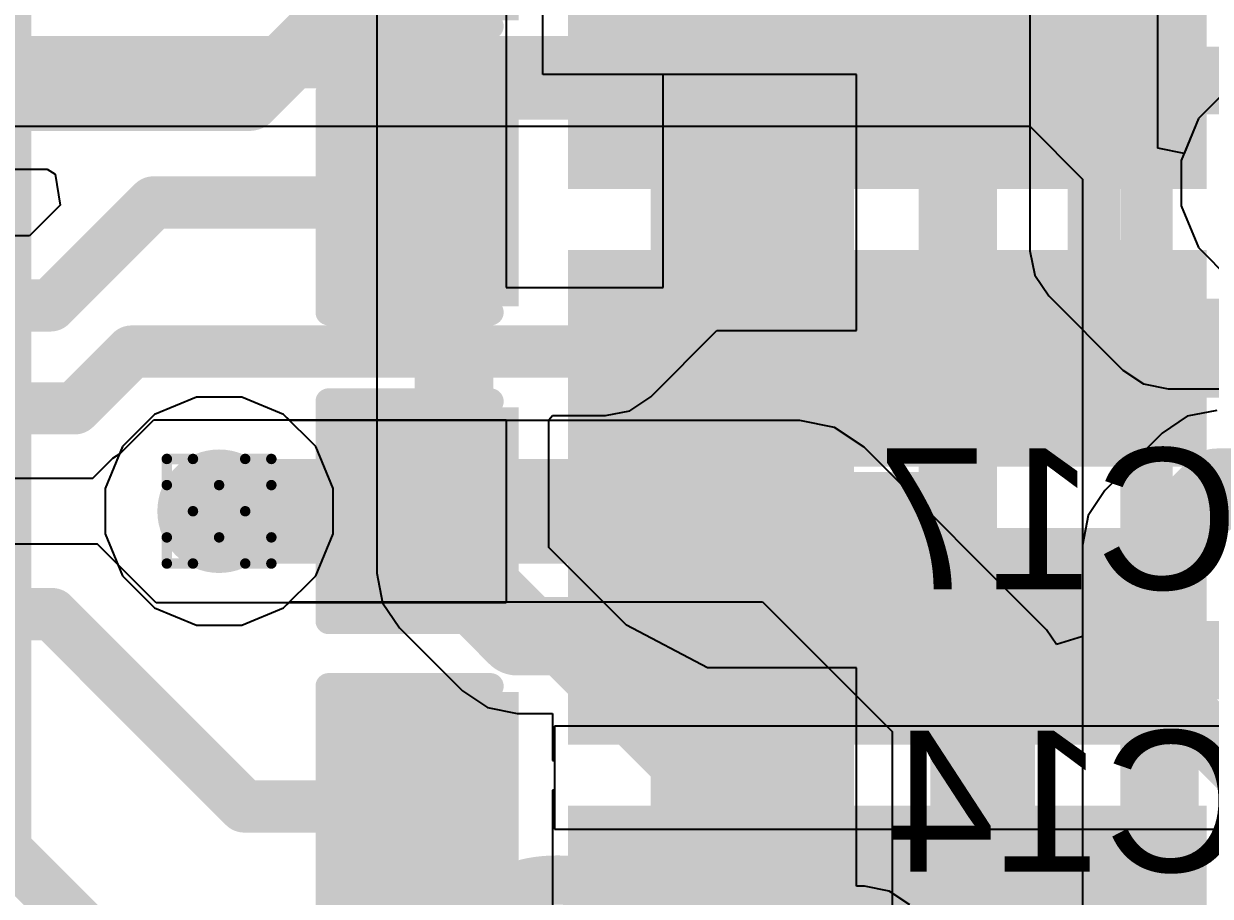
# Model space of a CAD drawing. Header units: inches. Extents: x -6 to 328, y -6 to 90.
# Drawn here: x 21.72 to 27.49, y 23.07 to 27.31 of the extents above; entities that cross this region are included whole.
import ezdxf

# ---------------------------------------------------------------- set-up
doc = ezdxf.new("R2010")
doc.units = ezdxf.units.IN
for name, color, linetype in [('Bottom Layer', 5, 'Continuous'), ('Bottom Overlay', 54, 'Continuous'), ('Bottom Paste', 16, 'Continuous'), ('Bottom Solder', 6, 'Continuous'), ('Drill Drawing', 1, 'Continuous'), ('GND', 76, 'Continuous'), ('PWR', 16, 'Continuous'), ('Top Layer', 1, 'Continuous'), ('Top Paste', 8, 'Continuous'), ('Top Solder', 216, 'Continuous'), ('Via Holes', 16, 'Continuous')]:
    doc.layers.add(name, color=color, linetype=linetype)
doc.styles.add('Arial', font='', dxfattribs={"height": 0.2})
doc.styles.add('Arial_Bold', font='', dxfattribs={"height": 0.2})
doc.styles.get('Arial').set_extended_font_data('Arial')
doc.styles.get('Arial_Bold').set_extended_font_data('Arial', bold=True)

# ---------------------------------------------------------------- blocks, each defined once
blk = doc.blocks.new('48_TQFP_EP_7_7__B_7')
at = {"layer": 'Bottom Solder'}
for points in [[(3.5384, 0.9884), (3.5384, 1.5116), (4.9616, 1.5116), (4.9616, 0.9884)], [(3.5384, 0.4884), (3.5384, 1.0116), (4.9616, 1.0116), (4.9616, 0.4884)], [(3.5384, -0.0116), (3.5384, 0.5116), (4.9616, 0.5116), (4.9616, -0.0116)], [(3.5384, -0.5116), (3.5384, 0.0116), (4.9616, 0.0116), (4.9616, -0.5116)], [(3.5384, -1.0116), (3.5384, -0.4884), (4.9616, -0.4884), (4.9616, -1.0116)], [(3.5384, -1.5116), (3.5384, -0.9884), (4.9616, -0.9884), (4.9616, -1.5116)], [(3.5384, -2.0116), (3.5384, -1.4884), (4.9616, -1.4884), (4.9616, -2.0116)], [(3.5384, -2.5116), (3.5384, -1.9884), (4.9616, -1.9884), (4.9616, -2.5116)], [(3.5384, -3.0116), (3.5384, -2.4884), (4.9616, -2.4884), (4.9616, -3.0116)]]:
    blk.add_hatch(color=6, dxfattribs=at).paths.add_polyline_path(points)
blk = doc.blocks.new('HR963370A_51')
at = {"layer": 'Top Layer'}
for points in [[(-2.45, -6.8), (-1.6, -6.8), (-1.6, -9.7), (-2.45, -9.7)], [(-1.1, -6.8), (-0.25, -6.8), (-0.25, -9.7), (-1.1, -9.7)], [(0.25, -6.8), (1.1, -6.8), (1.1, -9.7), (0.25, -9.7)], [(1.6, -6.8), (2.45, -6.8), (2.45, -9.7), (1.6, -9.7)]]:
    blk.add_hatch(color=1, dxfattribs=at).paths.add_polyline_path(points)
at = {"layer": 'Top Paste'}
for points in [[(-2.45, -6.8), (-1.6, -6.8), (-1.6, -9.7), (-2.45, -9.7)], [(-1.1, -6.8), (-0.25, -6.8), (-0.25, -9.7), (-1.1, -9.7)], [(0.25, -6.8), (1.1, -6.8), (1.1, -9.7), (0.25, -9.7)], [(1.6, -6.8), (2.45, -6.8), (2.45, -9.7), (1.6, -9.7)]]:
    blk.add_hatch(color=8, dxfattribs=at).paths.add_polyline_path(points)
at = {"layer": 'Top Solder'}
for points in [[(-2.5516, -6.6984), (-1.4984, -6.6984), (-1.4984, -9.8016), (-2.5516, -9.8016)], [(-1.2016, -6.6984), (-0.1484, -6.6984), (-0.1484, -9.8016), (-1.2016, -9.8016)], [(0.1484, -6.6984), (1.2016, -6.6984), (1.2016, -9.8016), (0.1484, -9.8016)], [(1.4984, -6.6984), (2.5516, -6.6984), (2.5516, -9.8016), (1.4984, -9.8016)]]:
    blk.add_hatch(color=216, dxfattribs=at).paths.add_polyline_path(points)
blk = doc.blocks.new('C___0603_B_82')
at = {"layer": 'Bottom Layer'}
for points in [[(-1.143, -0.4445), (-1.143, 0.4445), (-0.381, 0.4445), (-0.381, -0.4445)], [(0.381, -0.4445), (0.381, 0.4445), (1.143, 0.4445), (1.143, -0.4445)]]:
    blk.add_hatch(color=5, dxfattribs=at).paths.add_polyline_path(points)
at = {"layer": 'Bottom Paste'}
for points in [[(-1.143, -0.4445), (-1.143, 0.4445), (-0.381, 0.4445), (-0.381, -0.4445)], [(0.381, -0.4445), (0.381, 0.4445), (1.143, 0.4445), (1.143, -0.4445)]]:
    blk.add_hatch(color=16, dxfattribs=at).paths.add_polyline_path(points)
at = {"layer": 'Bottom Solder'}
for points in [[(-1.203, -0.5045), (-1.203, 0.5045), (-0.321, 0.5045), (-0.321, -0.5045)], [(0.321, -0.5045), (0.321, 0.5045), (1.203, 0.5045), (1.203, -0.5045)]]:
    blk.add_hatch(color=6, dxfattribs=at).paths.add_polyline_path(points)
at = {"layer": 'Bottom Overlay'}
for points in [[(-0.4572, 0.5334, 0.127, 0.127, 0), (-1.2446, 0.5334, 0.127, 0.127, 0)], [(-1.2446, 0.5334, 0.127, 0.127, 0), (-1.2446, -0.5334, 0.127, 0.127, 0)], [(1.2446, 0.5334, 0.127, 0.127, 0), (0.4572, 0.5334, 0.127, 0.127, 0)], [(1.2446, 0.5334, 0.127, 0.127, 0), (1.2446, -0.5334, 0.127, 0.127, 0)], [(-0.4572, -0.5334, 0.127, 0.127, 0), (-1.2446, -0.5334, 0.127, 0.127, 0)], [(1.2446, -0.5334, 0.127, 0.127, 0), (0.4572, -0.5334, 0.127, 0.127, 0)]]:
    blk.add_lwpolyline(points, format="xyseb", dxfattribs=at)
for points in [[(-1.2764, 0.5334, 0.0635, 0.0635, 1), (-1.2128, 0.5334, 0.0635, 0.0635, 1)], [(-1.2764, 0.5334, 0.0635, 0.0635, 1), (-1.2128, 0.5334, 0.0635, 0.0635, 1)], [(-0.4889, 0.5334, 0.0635, 0.0635, 1), (-0.4254, 0.5334, 0.0635, 0.0635, 1)], [(0.4254, 0.5334, 0.0635, 0.0635, 1), (0.4889, 0.5334, 0.0635, 0.0635, 1)], [(1.2128, 0.5334, 0.0635, 0.0635, 1), (1.2764, 0.5334, 0.0635, 0.0635, 1)], [(1.2128, 0.5334, 0.0635, 0.0635, 1), (1.2764, 0.5334, 0.0635, 0.0635, 1)], [(-1.2764, -0.5334, 0.0635, 0.0635, 1), (-1.2128, -0.5334, 0.0635, 0.0635, 1)], [(-1.2764, -0.5334, 0.0635, 0.0635, 1), (-1.2128, -0.5334, 0.0635, 0.0635, 1)], [(-0.4889, -0.5334, 0.0635, 0.0635, 1), (-0.4254, -0.5334, 0.0635, 0.0635, 1)], [(0.4254, -0.5334, 0.0635, 0.0635, 1), (0.4889, -0.5334, 0.0635, 0.0635, 1)], [(1.2128, -0.5334, 0.0635, 0.0635, 1), (1.2764, -0.5334, 0.0635, 0.0635, 1)], [(1.2128, -0.5334, 0.0635, 0.0635, 1), (1.2764, -0.5334, 0.0635, 0.0635, 1)]]:
    blk.add_lwpolyline(points, format="xyseb", close=True, dxfattribs=at)
blk = doc.blocks.new('C___0603_B_84')
at = {"layer": 'Bottom Layer'}
for points in [[(-1.143, -0.4445), (-1.143, 0.4445), (-0.381, 0.4445), (-0.381, -0.4445)], [(0.381, -0.4445), (0.381, 0.4445), (1.143, 0.4445), (1.143, -0.4445)]]:
    blk.add_hatch(color=5, dxfattribs=at).paths.add_polyline_path(points)
at = {"layer": 'Bottom Paste'}
for points in [[(-1.143, -0.4445), (-1.143, 0.4445), (-0.381, 0.4445), (-0.381, -0.4445)], [(0.381, -0.4445), (0.381, 0.4445), (1.143, 0.4445), (1.143, -0.4445)]]:
    blk.add_hatch(color=16, dxfattribs=at).paths.add_polyline_path(points)
at = {"layer": 'Bottom Solder'}
for points in [[(-1.203, -0.5045), (-1.203, 0.5045), (-0.321, 0.5045), (-0.321, -0.5045)], [(0.321, -0.5045), (0.321, 0.5045), (1.203, 0.5045), (1.203, -0.5045)]]:
    blk.add_hatch(color=6, dxfattribs=at).paths.add_polyline_path(points)
at = {"layer": 'Bottom Overlay'}
for points in [[(-1.2446, 0.5334, 0.127, 0.127, 0), (-0.4572, 0.5334, 0.127, 0.127, 0)], [(-1.2446, -0.5334, 0.127, 0.127, 0), (-1.2446, 0.5334, 0.127, 0.127, 0)], [(0.4572, 0.5334, 0.127, 0.127, 0), (1.2446, 0.5334, 0.127, 0.127, 0)], [(1.2446, -0.5334, 0.127, 0.127, 0), (1.2446, 0.5334, 0.127, 0.127, 0)], [(-1.2446, -0.5334, 0.127, 0.127, 0), (-0.4572, -0.5334, 0.127, 0.127, 0)], [(0.4572, -0.5334, 0.127, 0.127, 0), (1.2446, -0.5334, 0.127, 0.127, 0)]]:
    blk.add_lwpolyline(points, format="xyseb", dxfattribs=at)
for points in [[(-1.2764, 0.5334, 0.0635, 0.0635, 1), (-1.2128, 0.5334, 0.0635, 0.0635, 1)], [(-1.2764, 0.5334, 0.0635, 0.0635, 1), (-1.2128, 0.5334, 0.0635, 0.0635, 1)], [(-0.4889, 0.5334, 0.0635, 0.0635, 1), (-0.4254, 0.5334, 0.0635, 0.0635, 1)], [(0.4254, 0.5334, 0.0635, 0.0635, 1), (0.4889, 0.5334, 0.0635, 0.0635, 1)], [(1.2128, 0.5334, 0.0635, 0.0635, 1), (1.2764, 0.5334, 0.0635, 0.0635, 1)], [(1.2128, 0.5334, 0.0635, 0.0635, 1), (1.2764, 0.5334, 0.0635, 0.0635, 1)], [(-1.2764, -0.5334, 0.0635, 0.0635, 1), (-1.2128, -0.5334, 0.0635, 0.0635, 1)], [(-1.2764, -0.5334, 0.0635, 0.0635, 1), (-1.2128, -0.5334, 0.0635, 0.0635, 1)], [(-0.4889, -0.5334, 0.0635, 0.0635, 1), (-0.4254, -0.5334, 0.0635, 0.0635, 1)], [(0.4254, -0.5334, 0.0635, 0.0635, 1), (0.4889, -0.5334, 0.0635, 0.0635, 1)], [(1.2128, -0.5334, 0.0635, 0.0635, 1), (1.2764, -0.5334, 0.0635, 0.0635, 1)], [(1.2128, -0.5334, 0.0635, 0.0635, 1), (1.2764, -0.5334, 0.0635, 0.0635, 1)]]:
    blk.add_lwpolyline(points, format="xyseb", close=True, dxfattribs=at)
blk = doc.blocks.new('C___0603_B_85')
at = {"layer": 'Bottom Layer'}
for points in [[(-1.143, -0.4445), (-1.143, 0.4445), (-0.381, 0.4445), (-0.381, -0.4445)], [(0.381, -0.4445), (0.381, 0.4445), (1.143, 0.4445), (1.143, -0.4445)]]:
    blk.add_hatch(color=5, dxfattribs=at).paths.add_polyline_path(points)
at = {"layer": 'Bottom Paste'}
for points in [[(-1.143, -0.4445), (-1.143, 0.4445), (-0.381, 0.4445), (-0.381, -0.4445)], [(0.381, -0.4445), (0.381, 0.4445), (1.143, 0.4445), (1.143, -0.4445)]]:
    blk.add_hatch(color=16, dxfattribs=at).paths.add_polyline_path(points)
at = {"layer": 'Bottom Solder'}
for points in [[(-1.203, -0.5045), (-1.203, 0.5045), (-0.321, 0.5045), (-0.321, -0.5045)], [(0.321, -0.5045), (0.321, 0.5045), (1.203, 0.5045), (1.203, -0.5045)]]:
    blk.add_hatch(color=6, dxfattribs=at).paths.add_polyline_path(points)
at = {"layer": 'Bottom Overlay'}
for points in [[(-1.2446, 0.5334, 0.127, 0.127, 0), (-0.4572, 0.5334, 0.127, 0.127, 0)], [(-1.2446, -0.5334, 0.127, 0.127, 0), (-1.2446, 0.5334, 0.127, 0.127, 0)], [(0.4572, 0.5334, 0.127, 0.127, 0), (1.2446, 0.5334, 0.127, 0.127, 0)], [(1.2446, -0.5334, 0.127, 0.127, 0), (1.2446, 0.5334, 0.127, 0.127, 0)], [(-1.2446, -0.5334, 0.127, 0.127, 0), (-0.4572, -0.5334, 0.127, 0.127, 0)], [(0.4572, -0.5334, 0.127, 0.127, 0), (1.2446, -0.5334, 0.127, 0.127, 0)]]:
    blk.add_lwpolyline(points, format="xyseb", dxfattribs=at)
for points in [[(-1.2764, 0.5334, 0.0635, 0.0635, 1), (-1.2128, 0.5334, 0.0635, 0.0635, 1)], [(-1.2764, 0.5334, 0.0635, 0.0635, 1), (-1.2128, 0.5334, 0.0635, 0.0635, 1)], [(-0.4889, 0.5334, 0.0635, 0.0635, 1), (-0.4254, 0.5334, 0.0635, 0.0635, 1)], [(0.4254, 0.5334, 0.0635, 0.0635, 1), (0.4889, 0.5334, 0.0635, 0.0635, 1)], [(1.2128, 0.5334, 0.0635, 0.0635, 1), (1.2764, 0.5334, 0.0635, 0.0635, 1)], [(1.2128, 0.5334, 0.0635, 0.0635, 1), (1.2764, 0.5334, 0.0635, 0.0635, 1)], [(-1.2764, -0.5334, 0.0635, 0.0635, 1), (-1.2128, -0.5334, 0.0635, 0.0635, 1)], [(-1.2764, -0.5334, 0.0635, 0.0635, 1), (-1.2128, -0.5334, 0.0635, 0.0635, 1)], [(-0.4889, -0.5334, 0.0635, 0.0635, 1), (-0.4254, -0.5334, 0.0635, 0.0635, 1)], [(0.4254, -0.5334, 0.0635, 0.0635, 1), (0.4889, -0.5334, 0.0635, 0.0635, 1)], [(1.2128, -0.5334, 0.0635, 0.0635, 1), (1.2764, -0.5334, 0.0635, 0.0635, 1)], [(1.2128, -0.5334, 0.0635, 0.0635, 1), (1.2764, -0.5334, 0.0635, 0.0635, 1)]]:
    blk.add_lwpolyline(points, format="xyseb", close=True, dxfattribs=at)
blk = doc.blocks.new('C___0603_B_86')
at = {"layer": 'Bottom Layer'}
for points in [[(-1.143, -0.4445), (-1.143, 0.4445), (-0.381, 0.4445), (-0.381, -0.4445)], [(0.381, -0.4445), (0.381, 0.4445), (1.143, 0.4445), (1.143, -0.4445)]]:
    blk.add_hatch(color=5, dxfattribs=at).paths.add_polyline_path(points)
at = {"layer": 'Bottom Paste'}
for points in [[(-1.143, -0.4445), (-1.143, 0.4445), (-0.381, 0.4445), (-0.381, -0.4445)], [(0.381, -0.4445), (0.381, 0.4445), (1.143, 0.4445), (1.143, -0.4445)]]:
    blk.add_hatch(color=16, dxfattribs=at).paths.add_polyline_path(points)
at = {"layer": 'Bottom Solder'}
for points in [[(-1.203, -0.5045), (-1.203, 0.5045), (-0.321, 0.5045), (-0.321, -0.5045)], [(0.321, -0.5045), (0.321, 0.5045), (1.203, 0.5045), (1.203, -0.5045)]]:
    blk.add_hatch(color=6, dxfattribs=at).paths.add_polyline_path(points)
at = {"layer": 'Bottom Overlay'}
for points in [[(-0.4572, 0.5334, 0.127, 0.127, 0), (-1.2446, 0.5334, 0.127, 0.127, 0)], [(-1.2446, 0.5334, 0.127, 0.127, 0), (-1.2446, -0.5334, 0.127, 0.127, 0)], [(1.2446, 0.5334, 0.127, 0.127, 0), (0.4572, 0.5334, 0.127, 0.127, 0)], [(1.2446, 0.5334, 0.127, 0.127, 0), (1.2446, -0.5334, 0.127, 0.127, 0)], [(-0.4572, -0.5334, 0.127, 0.127, 0), (-1.2446, -0.5334, 0.127, 0.127, 0)], [(1.2446, -0.5334, 0.127, 0.127, 0), (0.4572, -0.5334, 0.127, 0.127, 0)]]:
    blk.add_lwpolyline(points, format="xyseb", dxfattribs=at)
for points in [[(-1.2764, 0.5334, 0.0635, 0.0635, 1), (-1.2128, 0.5334, 0.0635, 0.0635, 1)], [(-1.2764, 0.5334, 0.0635, 0.0635, 1), (-1.2128, 0.5334, 0.0635, 0.0635, 1)], [(-0.4889, 0.5334, 0.0635, 0.0635, 1), (-0.4254, 0.5334, 0.0635, 0.0635, 1)], [(0.4254, 0.5334, 0.0635, 0.0635, 1), (0.4889, 0.5334, 0.0635, 0.0635, 1)], [(1.2128, 0.5334, 0.0635, 0.0635, 1), (1.2764, 0.5334, 0.0635, 0.0635, 1)], [(1.2128, 0.5334, 0.0635, 0.0635, 1), (1.2764, 0.5334, 0.0635, 0.0635, 1)], [(-1.2764, -0.5334, 0.0635, 0.0635, 1), (-1.2128, -0.5334, 0.0635, 0.0635, 1)], [(-1.2764, -0.5334, 0.0635, 0.0635, 1), (-1.2128, -0.5334, 0.0635, 0.0635, 1)], [(-0.4889, -0.5334, 0.0635, 0.0635, 1), (-0.4254, -0.5334, 0.0635, 0.0635, 1)], [(0.4254, -0.5334, 0.0635, 0.0635, 1), (0.4889, -0.5334, 0.0635, 0.0635, 1)], [(1.2128, -0.5334, 0.0635, 0.0635, 1), (1.2764, -0.5334, 0.0635, 0.0635, 1)], [(1.2128, -0.5334, 0.0635, 0.0635, 1), (1.2764, -0.5334, 0.0635, 0.0635, 1)]]:
    blk.add_lwpolyline(points, format="xyseb", close=True, dxfattribs=at)

msp = doc.modelspace()

# ---------------------------------------------------------------- hatches: boundary and pattern name
at = {"layer": 'Bottom Layer'}
h = msp.add_hatch(color=5, dxfattribs=at)
edge = h.paths.add_edge_path()
edge.add_arc((22.6723, 24.9442), 0.3, 0, 360)
at = {"layer": 'GND'}
h = msp.add_hatch(color=76, dxfattribs=at)
edge = h.paths.add_edge_path()
edge.add_arc((22.6723, 24.9442), 0.3, 0, 360)
at = {"layer": 'PWR'}
h = msp.add_hatch(color=16, dxfattribs=at)
edge = h.paths.add_edge_path()
edge.add_arc((22.6723, 24.9442), 0.3, 0, 360)
at = {"layer": 'Top Layer'}
h = msp.add_hatch(color=1, dxfattribs=at)
edge = h.paths.add_edge_path()
edge.add_arc((22.6723, 24.9442), 0.3, 0, 360)
at = {"layer": 'Via Holes'}
h = msp.add_hatch(color=7, dxfattribs=at)
edge = h.paths.add_edge_path()
edge.add_arc((22.6723, 24.9442), 0.15, 0, 360)

# ---------------------------------------------------------------- linework, layer by layer
at = {"layer": 'Bottom Layer'}
for p, q in [((24.068, 30.5688), (24.068, 26.0306)), ((24.2458, 27.0665), (24.2458, 30.5688)), ((27.2346, 26.7077), (27.2346, 30.5688)), ((26.6131, 30.4401), (26.6131, 26.21)), ((24.2458, 27.0665), (24.2458, 28.4565)), ((24.83, 27.0665), (24.2458, 27.0665)), ((24.6522, 27.0665), (24.2458, 27.0665)), ((25.7698, 27.0665), (24.6522, 27.0665)), ((24.6522, 27.0665), (24.6522, 27.0665)), ((24.83, 26.0306), (24.83, 27.0665)), ((25.7698, 25.8219), (25.7698, 27.0665)), ((27.5879, 27.0084), (27.4321, 26.8525)), ((27.4321, 26.8525), (27.3616, 26.6824)), ((27.3616, 26.6824), (27.2346, 26.7077)), ((20.2604, 26.6064), (21.836, 26.6064)), ((21.836, 26.6064), (21.8752, 26.5823)), ((21.8752, 26.5823), (21.9006, 26.4312)), ((21.9006, 26.4312), (21.7514, 26.282)), ((21.7514, 26.282), (20.2604, 26.282)), ((26.6131, 26.21), (26.6368, 26.0911)), ((26.6368, 26.0911), (26.7041, 25.9903)), ((24.068, 26.0306), (24.83, 26.0306)), ((26.7041, 25.9903), (27.0643, 25.6301)), ((24.7698, 25.5001), (25.0917, 25.8219)), ((25.0917, 25.8219), (25.7698, 25.8219)), ((27.0643, 25.6301), (27.1652, 25.5627)), ((27.1652, 25.5627), (27.2841, 25.539)), ((24.669, 25.4327), (24.7698, 25.5001)), ((27.2841, 25.539), (27.6385, 25.539)), ((24.5501, 25.4091), (24.669, 25.4327)), ((22.1908, 25.2245), (22.355, 25.3887)), ((22.355, 25.3887), (24.068, 25.3887)), ((24.068, 25.3887), (24.068, 24.4997)), ((24.2752, 25.3887), (24.2918, 25.4091)), ((24.2752, 24.7683), (24.2752, 25.3887)), ((24.2918, 25.4091), (24.5501, 25.4091)), ((22.0592, 25.1042), (22.1566, 25.2016)), ((22.1566, 25.2016), (22.1908, 25.2245)), ((20.4382, 25.1042), (22.0592, 25.1042)), ((22.0817, 24.7842), (20.4382, 24.7842)), ((22.3662, 24.4997), (22.0817, 24.7842)), ((24.6528, 24.3906), (24.2752, 24.7683)), ((24.068, 24.4997), (22.3662, 24.4997)), ((25.0454, 24.1831), (24.6528, 24.3906)), ((25.7698, 24.1831), (25.0454, 24.1831)), ((25.7698, 23.1229), (25.7698, 24.1831)), ((25.8089, 23.1229), (25.7698, 23.1229)), ((25.9279, 23.0992), (25.8089, 23.1229)), ((26.0287, 23.0319), (25.9279, 23.0992))]:
    msp.add_line(p, q, dxfattribs=at)
for points in [[(26.9239, 26.21, 0.254, 0.254, 0), (26.9239, 30.5688, 0.254, 0.254, 0)], [(26.2629, 24.9442, 0.381, 0.381, 0), (26.2629, 27.5633, 0.381, 0.381, 0)], [(22.8196, 26.9442, 0.3048, 0.3048, 0), (23.4175, 27.5421, 0.3048, 0.3048, 0)], [(21.0482, 26.9442, 0.3048, 0.3048, 0), (22.8196, 26.9442, 0.3048, 0.3048, 0)], [(21.8531, 25.9442, 0.254, 0.254, 0), (22.3531, 26.4442, 0.254, 0.254, 0)], [(22.3531, 26.4442, 0.254, 0.254, 0), (23.687, 26.4442, 0.254, 0.254, 0)], [(25.211, 26.3807, 0.254, 0.254, 0), (25.211, 26.4442, 0.254, 0.254, 0)], [(24.5501, 25.7198, 0.254, 0.254, 0), (25.211, 26.3807, 0.254, 0.254, 0)], [(26.9239, 26.21, 0.254, 0.254, 0), (27.2841, 25.8498, 0.254, 0.254, 0)], [(21.0482, 25.9442, 0.254, 0.254, 0), (21.8531, 25.9442, 0.254, 0.254, 0)], [(27.2841, 25.8498, 0.254, 0.254, 0), (31.6482, 25.8498, 0.254, 0.254, 0)], [(21.971, 25.4442, 0.254, 0.254, 0), (22.2466, 25.7198, 0.254, 0.254, 0)], [(22.2466, 25.7198, 0.254, 0.254, 0), (24.5501, 25.7198, 0.254, 0.254, 0)], [(21.0482, 25.4442, 0.254, 0.254, 0), (21.971, 25.4442, 0.254, 0.254, 0)], [(25.211, 24.9442, 0.381, 0.381, 0), (26.2629, 24.9442, 0.381, 0.381, 0)], [(26.2629, 24.5974, 0.381, 0.381, 0), (26.2629, 24.9251, 0.381, 0.381, 0)], [(23.687, 24.8807, 0.254, 0.254, 0), (23.687, 24.9442, 0.254, 0.254, 0)], [(23.687, 24.8807, 0.254, 0.254, 0), (23.941, 24.6267, 0.254, 0.254, 0)], [(23.941, 24.6267, 0.254, 0.254, 0), (23.9772, 24.6267, 0.254, 0.254, 0)], [(23.9772, 24.6267, 0.254, 0.254, 0), (24.9552, 23.6488, 0.254, 0.254, 0)], [(26.2629, 24.5974, 0.381, 0.381, 0), (26.6391, 24.2212, 0.381, 0.381, 0)], [(21.0482, 24.4442, 0.254, 0.254, 0), (21.8609, 24.4442, 0.254, 0.254, 0)], [(21.8609, 24.4442, 0.254, 0.254, 0), (22.7951, 23.51, 0.254, 0.254, 0)], [(26.6391, 24.2212, 0.381, 0.381, 0), (28.1493, 24.2212, 0.381, 0.381, 0)], [(24.4662, 24.1377, 0.254, 0.254, 0), (24.957, 23.8783, 0.254, 0.254, 0)], [(24.9552, 23.4445, 0.254, 0.254, 0), (24.9552, 23.6488, 0.254, 0.254, 0)], [(22.7951, 23.51, 0.254, 0.254, 0), (23.6212, 23.51, 0.254, 0.254, 0)], [(23.6212, 23.51, 0.254, 0.254, 0), (23.687, 23.4442, 0.254, 0.254, 0)], [(21.5312, 23.4027, 0.254, 0.254, 0), (22.1217, 22.8121, 0.254, 0.254, 0)]]:
    msp.add_lwpolyline(points, format="xyseb", dxfattribs=at)
for points in [[(22.7434, 26.9442, 0.1524, 0.1524, 1), (22.8958, 26.9442, 0.1524, 0.1524, 1)], [(22.7434, 26.9442, 0.1524, 0.1524, 1), (22.8958, 26.9442, 0.1524, 0.1524, 1)], [(22.2896, 26.4442, 0.127, 0.127, 1), (22.4166, 26.4442, 0.127, 0.127, 1)], [(22.2896, 26.4442, 0.127, 0.127, 1), (22.4166, 26.4442, 0.127, 0.127, 1)], [(23.6235, 26.4442, 0.127, 0.127, 1), (23.7505, 26.4442, 0.127, 0.127, 1)], [(25.1475, 26.4442, 0.127, 0.127, 1), (25.2745, 26.4442, 0.127, 0.127, 1)], [(25.1475, 26.3807, 0.127, 0.127, 1), (25.2745, 26.3807, 0.127, 0.127, 1)], [(25.1475, 26.3807, 0.127, 0.127, 1), (25.2745, 26.3807, 0.127, 0.127, 1)], [(26.8604, 26.21, 0.127, 0.127, 1), (26.9874, 26.21, 0.127, 0.127, 1)], [(26.8604, 26.21, 0.127, 0.127, 1), (26.9874, 26.21, 0.127, 0.127, 1)], [(21.7896, 25.9442, 0.127, 0.127, 1), (21.9166, 25.9442, 0.127, 0.127, 1)], [(21.7896, 25.9442, 0.127, 0.127, 1), (21.9166, 25.9442, 0.127, 0.127, 1)], [(27.2206, 25.8498, 0.127, 0.127, 1), (27.3476, 25.8498, 0.127, 0.127, 1)], [(27.2206, 25.8498, 0.127, 0.127, 1), (27.3476, 25.8498, 0.127, 0.127, 1)], [(22.1831, 25.7198, 0.127, 0.127, 1), (22.3101, 25.7198, 0.127, 0.127, 1)], [(22.1831, 25.7198, 0.127, 0.127, 1), (22.3101, 25.7198, 0.127, 0.127, 1)], [(24.4866, 25.7198, 0.127, 0.127, 1), (24.6136, 25.7198, 0.127, 0.127, 1)], [(24.4866, 25.7198, 0.127, 0.127, 1), (24.6136, 25.7198, 0.127, 0.127, 1)], [(21.9075, 25.4442, 0.127, 0.127, 1), (22.0345, 25.4442, 0.127, 0.127, 1)], [(21.9075, 25.4442, 0.127, 0.127, 1), (22.0345, 25.4442, 0.127, 0.127, 1)], [(25.1157, 24.9442, 0.1905, 0.1905, 1), (25.3062, 24.9442, 0.1905, 0.1905, 1)], [(26.1677, 24.9442, 0.1905, 0.1905, 1), (26.3582, 24.9442, 0.1905, 0.1905, 1)], [(26.1677, 24.9442, 0.1905, 0.1905, 1), (26.3582, 24.9442, 0.1905, 0.1905, 1)], [(26.1677, 24.9251, 0.1905, 0.1905, 1), (26.3582, 24.9251, 0.1905, 0.1905, 1)], [(23.6235, 24.9442, 0.127, 0.127, 1), (23.7505, 24.9442, 0.127, 0.127, 1)], [(23.6235, 24.8807, 0.127, 0.127, 1), (23.7505, 24.8807, 0.127, 0.127, 1)], [(23.6235, 24.8807, 0.127, 0.127, 1), (23.7505, 24.8807, 0.127, 0.127, 1)], [(23.8775, 24.6267, 0.127, 0.127, 1), (24.0045, 24.6267, 0.127, 0.127, 1)], [(23.8775, 24.6267, 0.127, 0.127, 1), (24.0045, 24.6267, 0.127, 0.127, 1)], [(23.9137, 24.6267, 0.127, 0.127, 1), (24.0407, 24.6267, 0.127, 0.127, 1)], [(23.9137, 24.6267, 0.127, 0.127, 1), (24.0407, 24.6267, 0.127, 0.127, 1)], [(26.1677, 24.5974, 0.1905, 0.1905, 1), (26.3582, 24.5974, 0.1905, 0.1905, 1)], [(26.1677, 24.5974, 0.1905, 0.1905, 1), (26.3582, 24.5974, 0.1905, 0.1905, 1)], [(21.7974, 24.4442, 0.127, 0.127, 1), (21.9244, 24.4442, 0.127, 0.127, 1)], [(21.7974, 24.4442, 0.127, 0.127, 1), (21.9244, 24.4442, 0.127, 0.127, 1)], [(26.5438, 24.2212, 0.1905, 0.1905, 1), (26.7343, 24.2212, 0.1905, 0.1905, 1)], [(26.5438, 24.2212, 0.1905, 0.1905, 1), (26.7343, 24.2212, 0.1905, 0.1905, 1)], [(24.4027, 24.1377, 0.127, 0.127, 1), (24.5297, 24.1377, 0.127, 0.127, 1)], [(24.8935, 23.8783, 0.127, 0.127, 1), (25.0205, 23.8783, 0.127, 0.127, 1)], [(24.8917, 23.6488, 0.127, 0.127, 1), (25.0187, 23.6488, 0.127, 0.127, 1)], [(24.8917, 23.6488, 0.127, 0.127, 1), (25.0187, 23.6488, 0.127, 0.127, 1)], [(22.7316, 23.51, 0.127, 0.127, 1), (22.8586, 23.51, 0.127, 0.127, 1)], [(22.7316, 23.51, 0.127, 0.127, 1), (22.8586, 23.51, 0.127, 0.127, 1)], [(23.5577, 23.51, 0.127, 0.127, 1), (23.6847, 23.51, 0.127, 0.127, 1)], [(23.5577, 23.51, 0.127, 0.127, 1), (23.6847, 23.51, 0.127, 0.127, 1)], [(23.6235, 23.4442, 0.127, 0.127, 1), (23.7505, 23.4442, 0.127, 0.127, 1)], [(24.8917, 23.4445, 0.127, 0.127, 1), (25.0187, 23.4445, 0.127, 0.127, 1)]]:
    msp.add_lwpolyline(points, format="xyseb", close=True, dxfattribs=at)
at = {"layer": 'Bottom Overlay'}
for points in [[(27.0201, 26.7349, 0.127, 0.127, 0), (27.0201, 27.8757, 0.127, 0.127, 0)], [(25.6936, 26.7349, 0.127, 0.127, 0), (27.0201, 26.7349, 0.127, 0.127, 0)]]:
    msp.add_lwpolyline(points, format="xyseb", dxfattribs=at)
for points in [[(25.6618, 26.7349, 0.0635, 0.0635, 1), (25.7253, 26.7349, 0.0635, 0.0635, 1)], [(26.9883, 26.7349, 0.0635, 0.0635, 1), (27.0518, 26.7349, 0.0635, 0.0635, 1)], [(26.9883, 26.7349, 0.0635, 0.0635, 1), (27.0518, 26.7349, 0.0635, 0.0635, 1)]]:
    msp.add_lwpolyline(points, format="xyseb", close=True, dxfattribs=at)
at = {"layer": 'Drill Drawing'}
for points in [[(22.4183, 25.0712, 0.0508, 0.0508, 0), (22.4183, 25.1982, 0.0508, 0.0508, 0)], [(22.4183, 25.1982, 0.0508, 0.0508, 0), (22.5453, 25.1982, 0.0508, 0.0508, 0)], [(22.5453, 25.1982, 0.0508, 0.0508, 0), (22.6723, 25.0712, 0.0508, 0.0508, 0)], [(22.6723, 25.0712, 0.0508, 0.0508, 0), (22.7993, 25.1982, 0.0508, 0.0508, 0)], [(22.7993, 25.1982, 0.0508, 0.0508, 0), (22.9263, 25.1982, 0.0508, 0.0508, 0)], [(22.9263, 25.0712, 0.0508, 0.0508, 0), (22.9263, 25.1982, 0.0508, 0.0508, 0)], [(22.4183, 25.0712, 0.0508, 0.0508, 0), (22.5453, 24.9442, 0.0508, 0.0508, 0)], [(22.7993, 24.9442, 0.0508, 0.0508, 0), (22.9263, 25.0712, 0.0508, 0.0508, 0)], [(22.4183, 24.8172, 0.0508, 0.0508, 0), (22.5453, 24.9442, 0.0508, 0.0508, 0)], [(22.7993, 24.9442, 0.0508, 0.0508, 0), (22.9263, 24.8172, 0.0508, 0.0508, 0)], [(22.4183, 24.6902, 0.0508, 0.0508, 0), (22.4183, 24.8172, 0.0508, 0.0508, 0)], [(22.5453, 24.6902, 0.0508, 0.0508, 0), (22.6723, 24.8172, 0.0508, 0.0508, 0)], [(22.6723, 24.8172, 0.0508, 0.0508, 0), (22.7993, 24.6902, 0.0508, 0.0508, 0)], [(22.9263, 24.6902, 0.0508, 0.0508, 0), (22.9263, 24.8172, 0.0508, 0.0508, 0)], [(22.4183, 24.6902, 0.0508, 0.0508, 0), (22.5453, 24.6902, 0.0508, 0.0508, 0)], [(22.7993, 24.6902, 0.0508, 0.0508, 0), (22.9263, 24.6902, 0.0508, 0.0508, 0)]]:
    msp.add_lwpolyline(points, format="xyseb", dxfattribs=at)
for points in [[(22.4056, 25.1982, 0.0254, 0.0254, 1), (22.431, 25.1982, 0.0254, 0.0254, 1)], [(22.4056, 25.1982, 0.0254, 0.0254, 1), (22.431, 25.1982, 0.0254, 0.0254, 1)], [(22.5326, 25.1982, 0.0254, 0.0254, 1), (22.558, 25.1982, 0.0254, 0.0254, 1)], [(22.5326, 25.1982, 0.0254, 0.0254, 1), (22.558, 25.1982, 0.0254, 0.0254, 1)], [(22.7866, 25.1982, 0.0254, 0.0254, 1), (22.812, 25.1982, 0.0254, 0.0254, 1)], [(22.7866, 25.1982, 0.0254, 0.0254, 1), (22.812, 25.1982, 0.0254, 0.0254, 1)], [(22.9136, 25.1982, 0.0254, 0.0254, 1), (22.939, 25.1982, 0.0254, 0.0254, 1)], [(22.9136, 25.1982, 0.0254, 0.0254, 1), (22.939, 25.1982, 0.0254, 0.0254, 1)], [(22.4056, 25.0712, 0.0254, 0.0254, 1), (22.431, 25.0712, 0.0254, 0.0254, 1)], [(22.4056, 25.0712, 0.0254, 0.0254, 1), (22.431, 25.0712, 0.0254, 0.0254, 1)], [(22.6596, 25.0712, 0.0254, 0.0254, 1), (22.685, 25.0712, 0.0254, 0.0254, 1)], [(22.6596, 25.0712, 0.0254, 0.0254, 1), (22.685, 25.0712, 0.0254, 0.0254, 1)], [(22.9136, 25.0712, 0.0254, 0.0254, 1), (22.939, 25.0712, 0.0254, 0.0254, 1)], [(22.9136, 25.0712, 0.0254, 0.0254, 1), (22.939, 25.0712, 0.0254, 0.0254, 1)], [(22.5326, 24.9442, 0.0254, 0.0254, 1), (22.558, 24.9442, 0.0254, 0.0254, 1)], [(22.5326, 24.9442, 0.0254, 0.0254, 1), (22.558, 24.9442, 0.0254, 0.0254, 1)], [(22.7866, 24.9442, 0.0254, 0.0254, 1), (22.812, 24.9442, 0.0254, 0.0254, 1)], [(22.7866, 24.9442, 0.0254, 0.0254, 1), (22.812, 24.9442, 0.0254, 0.0254, 1)], [(22.4056, 24.8172, 0.0254, 0.0254, 1), (22.431, 24.8172, 0.0254, 0.0254, 1)], [(22.4056, 24.8172, 0.0254, 0.0254, 1), (22.431, 24.8172, 0.0254, 0.0254, 1)], [(22.6596, 24.8172, 0.0254, 0.0254, 1), (22.685, 24.8172, 0.0254, 0.0254, 1)], [(22.6596, 24.8172, 0.0254, 0.0254, 1), (22.685, 24.8172, 0.0254, 0.0254, 1)], [(22.9136, 24.8172, 0.0254, 0.0254, 1), (22.939, 24.8172, 0.0254, 0.0254, 1)], [(22.9136, 24.8172, 0.0254, 0.0254, 1), (22.939, 24.8172, 0.0254, 0.0254, 1)], [(22.4056, 24.6902, 0.0254, 0.0254, 1), (22.431, 24.6902, 0.0254, 0.0254, 1)], [(22.4056, 24.6902, 0.0254, 0.0254, 1), (22.431, 24.6902, 0.0254, 0.0254, 1)], [(22.5326, 24.6902, 0.0254, 0.0254, 1), (22.558, 24.6902, 0.0254, 0.0254, 1)], [(22.5326, 24.6902, 0.0254, 0.0254, 1), (22.558, 24.6902, 0.0254, 0.0254, 1)], [(22.7866, 24.6902, 0.0254, 0.0254, 1), (22.812, 24.6902, 0.0254, 0.0254, 1)], [(22.7866, 24.6902, 0.0254, 0.0254, 1), (22.812, 24.6902, 0.0254, 0.0254, 1)], [(22.9136, 24.6902, 0.0254, 0.0254, 1), (22.939, 24.6902, 0.0254, 0.0254, 1)], [(22.9136, 24.6902, 0.0254, 0.0254, 1), (22.939, 24.6902, 0.0254, 0.0254, 1)]]:
    msp.add_lwpolyline(points, format="xyseb", close=True, dxfattribs=at)
at = {"layer": 'GND'}
for p, q in [((27.5879, 27.0084), (27.4321, 26.8525)), ((27.4321, 26.8525), (27.3478, 26.6489)), ((27.3478, 26.6489), (27.3478, 26.4285)), ((27.3478, 26.4285), (27.4321, 26.2249)), ((27.4321, 26.2249), (27.5879, 26.069)), ((22.5621, 25.4982), (22.3584, 25.4139)), ((22.7825, 25.4982), (22.5621, 25.4982)), ((22.9861, 25.4139), (22.7825, 25.4982)), ((27.5214, 25.434), (27.3777, 25.4054)), ((22.3584, 25.4139), (22.2026, 25.258)), ((23.1419, 25.258), (22.9861, 25.4139)), ((27.3777, 25.4054), (27.2559, 25.324)), ((27.2559, 25.324), (26.9775, 25.0456)), ((22.2026, 25.258), (22.1183, 25.0544)), ((23.2263, 25.0544), (23.1419, 25.258)), ((22.1183, 25.0544), (22.1183, 24.834)), ((23.2263, 24.834), (23.2263, 25.0544)), ((26.9775, 25.0456), (26.8961, 24.9237)), ((26.8961, 24.9237), (26.8675, 24.78)), ((22.1183, 24.834), (22.2026, 24.6304)), ((23.1419, 24.6304), (23.2263, 24.834)), ((26.8675, 24.78), (26.8675, 19.061)), ((22.2026, 24.6304), (22.3584, 24.4746)), ((22.9861, 24.4746), (23.1419, 24.6304)), ((22.3584, 24.4746), (22.5621, 24.3902)), ((22.7825, 24.3902), (22.9861, 24.4746)), ((22.5621, 24.3902), (22.7825, 24.3902))]:
    msp.add_line(p, q, dxfattribs=at)
for points in [[(27.243, 24.78, 0.381, 0.381, 0), (27.5214, 25.0585, 0.381, 0.381, 0)], [(27.5214, 25.0585, 0.381, 0.381, 0), (28.1074, 25.0585, 0.381, 0.381, 0)], [(27.243, 19.061, 0.381, 0.381, 0), (27.243, 24.78, 0.381, 0.381, 0)]]:
    msp.add_lwpolyline(points, format="xyseb", dxfattribs=at)
for points in [[(27.4262, 25.0585, 0.1905, 0.1905, 1), (27.6167, 25.0585, 0.1905, 0.1905, 1)], [(27.4262, 25.0585, 0.1905, 0.1905, 1), (27.6167, 25.0585, 0.1905, 0.1905, 1)], [(27.1477, 24.78, 0.1905, 0.1905, 1), (27.3382, 24.78, 0.1905, 0.1905, 1)], [(27.1477, 24.78, 0.1905, 0.1905, 1), (27.3382, 24.78, 0.1905, 0.1905, 1)]]:
    msp.add_lwpolyline(points, format="xyseb", close=True, dxfattribs=at)
at = {"layer": 'PWR'}
for p, q in [((20.336, 26.8145), (26.612, 26.8145)), ((26.612, 26.8145), (26.8685, 26.558)), ((26.8685, 26.558), (26.8685, 24.3355)), ((22.5621, 25.4982), (22.3584, 25.4139)), ((22.7825, 25.4982), (22.5621, 25.4982)), ((22.9861, 25.4139), (22.7825, 25.4982)), ((22.3584, 25.4139), (22.2026, 25.258)), ((23.0155, 25.3845), (22.9861, 25.4139)), ((25.4951, 25.3845), (23.0155, 25.3845)), ((25.6636, 25.351), (25.4951, 25.3845)), ((25.8064, 25.2555), (25.6636, 25.351)), ((22.2026, 25.258), (22.1183, 25.0544)), ((26.6941, 24.3678), (25.8064, 25.2555)), ((22.1183, 25.0544), (22.1183, 24.834)), ((22.1183, 24.834), (22.2026, 24.6304)), ((22.2026, 24.6304), (22.3584, 24.4746)), ((22.3584, 24.4746), (22.5621, 24.3902)), ((22.7825, 24.3902), (22.9861, 24.4746)), ((22.9861, 24.4746), (23.0155, 24.504)), ((23.0155, 24.504), (25.3127, 24.504)), ((25.3127, 24.504), (25.9425, 23.8742)), ((22.5621, 24.3902), (22.7825, 24.3902)), ((26.7415, 24.297), (26.6941, 24.3678)), ((26.6941, 24.3678), (26.6941, 24.3678)), ((26.8685, 24.3355), (26.7415, 24.297)), ((25.9425, 23.8742), (25.9425, 14.8138))]:
    msp.add_line(p, q, dxfattribs=at)
for points in [[(19.865, 27.1252, 0.254, 0.254, 0), (26.7407, 27.1252, 0.254, 0.254, 0)], [(26.7407, 27.1252, 0.254, 0.254, 0), (27.1792, 26.6867, 0.254, 0.254, 0)], [(27.1792, 18.2892, 0.254, 0.254, 0), (27.1792, 26.6867, 0.254, 0.254, 0)], [(22.6723, 24.9442, 0.508, 0.508, 0), (25.4951, 24.9442, 0.508, 0.508, 0)], [(25.4951, 24.9442, 0.508, 0.508, 0), (26.3828, 24.0565, 0.508, 0.508, 0)], [(26.3828, 14.6314, 0.508, 0.508, 0), (26.3828, 24.0565, 0.508, 0.508, 0)]]:
    msp.add_lwpolyline(points, format="xyseb", dxfattribs=at)
for points in [[(26.6772, 27.1252, 0.127, 0.127, 1), (26.8042, 27.1252, 0.127, 0.127, 1)], [(26.6772, 27.1252, 0.127, 0.127, 1), (26.8042, 27.1252, 0.127, 0.127, 1)], [(27.1157, 26.6867, 0.127, 0.127, 1), (27.2427, 26.6867, 0.127, 0.127, 1)], [(27.1157, 26.6867, 0.127, 0.127, 1), (27.2427, 26.6867, 0.127, 0.127, 1)], [(22.5453, 24.9442, 0.254, 0.254, 1), (22.7993, 24.9442, 0.254, 0.254, 1)], [(25.3681, 24.9442, 0.254, 0.254, 1), (25.6221, 24.9442, 0.254, 0.254, 1)], [(25.3681, 24.9442, 0.254, 0.254, 1), (25.6221, 24.9442, 0.254, 0.254, 1)], [(26.2558, 24.0565, 0.254, 0.254, 1), (26.5098, 24.0565, 0.254, 0.254, 1)], [(26.2558, 24.0565, 0.254, 0.254, 1), (26.5098, 24.0565, 0.254, 0.254, 1)]]:
    msp.add_lwpolyline(points, format="xyseb", close=True, dxfattribs=at)
at = {"layer": 'Top Layer'}
for p, q in [((23.4385, 29.0467), (23.4385, 27.0368)), ((23.4385, 27.0368), (23.4385, 24.6431)), ((22.5621, 25.4982), (22.3584, 25.4139)), ((22.7825, 25.4982), (22.5621, 25.4982)), ((22.9861, 25.4139), (22.7825, 25.4982)), ((22.3584, 25.4139), (22.2026, 25.258)), ((23.1419, 25.258), (22.9861, 25.4139)), ((22.2026, 25.258), (22.1183, 25.0544)), ((23.2263, 25.0544), (23.1419, 25.258)), ((22.1183, 25.0544), (22.1183, 24.834)), ((23.2263, 24.834), (23.2263, 25.0544)), ((22.1183, 24.834), (22.2026, 24.6304)), ((23.1419, 24.6304), (23.2263, 24.834)), ((22.2026, 24.6304), (22.3584, 24.4746)), ((22.9861, 24.4746), (23.1419, 24.6304)), ((23.4385, 24.6431), (23.4671, 24.4994)), ((22.3584, 24.4746), (22.5621, 24.3902)), ((22.7825, 24.3902), (22.9861, 24.4746)), ((23.4671, 24.4994), (23.5485, 24.3775)), ((22.5621, 24.3902), (22.7825, 24.3902)), ((23.5485, 24.3775), (23.8547, 24.0713)), ((23.8547, 24.0713), (23.9765, 23.9899)), ((23.9765, 23.9899), (24.1202, 23.9613)), ((24.1202, 23.9613), (24.2922, 23.9613)), ((24.2922, 23.9613), (24.2922, 23.734)), ((27.5478, 23.8998), (24.3018, 23.8998)), ((24.3018, 23.8998), (24.3018, 23.3998)), ((24.2922, 23.734), (24.3018, 23.734)), ((24.3018, 23.734), (24.3018, 23.5896)), ((24.3018, 23.5896), (24.2922, 23.5896)), ((24.2922, 23.5896), (24.2922, 22.384)), ((24.3018, 23.3998), (27.5478, 23.3998))]:
    msp.add_line(p, q, dxfattribs=at)
for points in [[(23.814, 27.0368, 0.381, 0.381, 0), (23.814, 30.5059, 0.381, 0.381, 0)], [(23.814, 24.6431, 0.381, 0.381, 0), (23.814, 27.0368, 0.381, 0.381, 0)], [(23.814, 27.0368, 0.381, 0.381, 0), (25.92, 27.0368, 0.381, 0.381, 0)], [(25.92, 27.0368, 0.3302, 0.3302, 0), (28.1574, 27.0368, 0.3302, 0.3302, 0)], [(25.92, 25.6868, 0.381, 0.381, 0), (28.1574, 25.6868, 0.381, 0.381, 0)], [(23.814, 24.6431, 0.381, 0.381, 0), (24.1202, 24.3368, 0.381, 0.381, 0)], [(24.1202, 24.3368, 0.381, 0.381, 0), (25.92, 24.3368, 0.381, 0.381, 0)], [(25.92, 24.3368, 0.3048, 0.3048, 0), (26.1926, 24.0642, 0.3048, 0.3048, 0)], [(26.1926, 24.0642, 0.3048, 0.3048, 0), (27.2721, 24.0642, 0.3048, 0.3048, 0)], [(27.2721, 24.0642, 0.3048, 0.3048, 0), (28.1248, 23.2116, 0.3048, 0.3048, 0)]]:
    msp.add_lwpolyline(points, format="xyseb", dxfattribs=at)
for points in [[(23.7187, 27.0368, 0.1905, 0.1905, 1), (23.9092, 27.0368, 0.1905, 0.1905, 1)], [(23.7187, 27.0368, 0.1905, 0.1905, 1), (23.9092, 27.0368, 0.1905, 0.1905, 1)], [(23.7187, 27.0368, 0.1905, 0.1905, 1), (23.9092, 27.0368, 0.1905, 0.1905, 1)], [(25.8247, 27.0368, 0.1905, 0.1905, 1), (26.0152, 27.0368, 0.1905, 0.1905, 1)], [(25.8374, 27.0368, 0.1651, 0.1651, 1), (26.0025, 27.0368, 0.1651, 0.1651, 1)], [(25.8247, 25.6868, 0.1905, 0.1905, 1), (26.0152, 25.6868, 0.1905, 0.1905, 1)], [(23.7187, 24.6431, 0.1905, 0.1905, 1), (23.9092, 24.6431, 0.1905, 0.1905, 1)], [(23.7187, 24.6431, 0.1905, 0.1905, 1), (23.9092, 24.6431, 0.1905, 0.1905, 1)], [(24.025, 24.3368, 0.1905, 0.1905, 1), (24.2155, 24.3368, 0.1905, 0.1905, 1)], [(24.025, 24.3368, 0.1905, 0.1905, 1), (24.2155, 24.3368, 0.1905, 0.1905, 1)], [(25.8247, 24.3368, 0.1905, 0.1905, 1), (26.0152, 24.3368, 0.1905, 0.1905, 1)], [(25.8438, 24.3368, 0.1524, 0.1524, 1), (25.9962, 24.3368, 0.1524, 0.1524, 1)], [(26.1164, 24.0642, 0.1524, 0.1524, 1), (26.2688, 24.0642, 0.1524, 0.1524, 1)], [(26.1164, 24.0642, 0.1524, 0.1524, 1), (26.2688, 24.0642, 0.1524, 0.1524, 1)], [(27.1959, 24.0642, 0.1524, 0.1524, 1), (27.3483, 24.0642, 0.1524, 0.1524, 1)], [(27.1959, 24.0642, 0.1524, 0.1524, 1), (27.3483, 24.0642, 0.1524, 0.1524, 1)]]:
    msp.add_lwpolyline(points, format="xyseb", close=True, dxfattribs=at)

# ---------------------------------------------------------------- block references
for name, p, rotation in [('HR963370A_51', (17.67, 25.0118), 90), ('C___0603_B_86', (24.449, 27.8342), 180), ('C___0603_B_82', (24.449, 24.9442), 180)]:
    msp.add_blockref(name, p, dxfattribs=dict(rotation=rotation))
for name, p in [('48_TQFP_EP_7_7__B_7', (16.7982, 26.1942)), ('C___0603_B_84', (24.449, 26.4442)), ('C___0603_B_85', (24.449, 23.5608))]:
    msp.add_blockref(name, p)

# ---------------------------------------------------------------- texts
at = {"layer": 'Bottom Overlay', "style": 'Arial', "text_generation_flag": 2}
for s, p in [('C17', (27.6278, 24.5644)), ('C14', (27.6682, 23.1926))]:
    msp.add_text(s, height=0.6858, dxfattribs=at).set_placement(p)
at = {"layer": 'Bottom Overlay', "style": 'Arial_Bold', "text_generation_flag": 2}
msp.add_text('2', height=1.5, rotation=360, dxfattribs=at).set_placement((24.8942, 21.7495))

doc.saveas('drawing.dxf')
